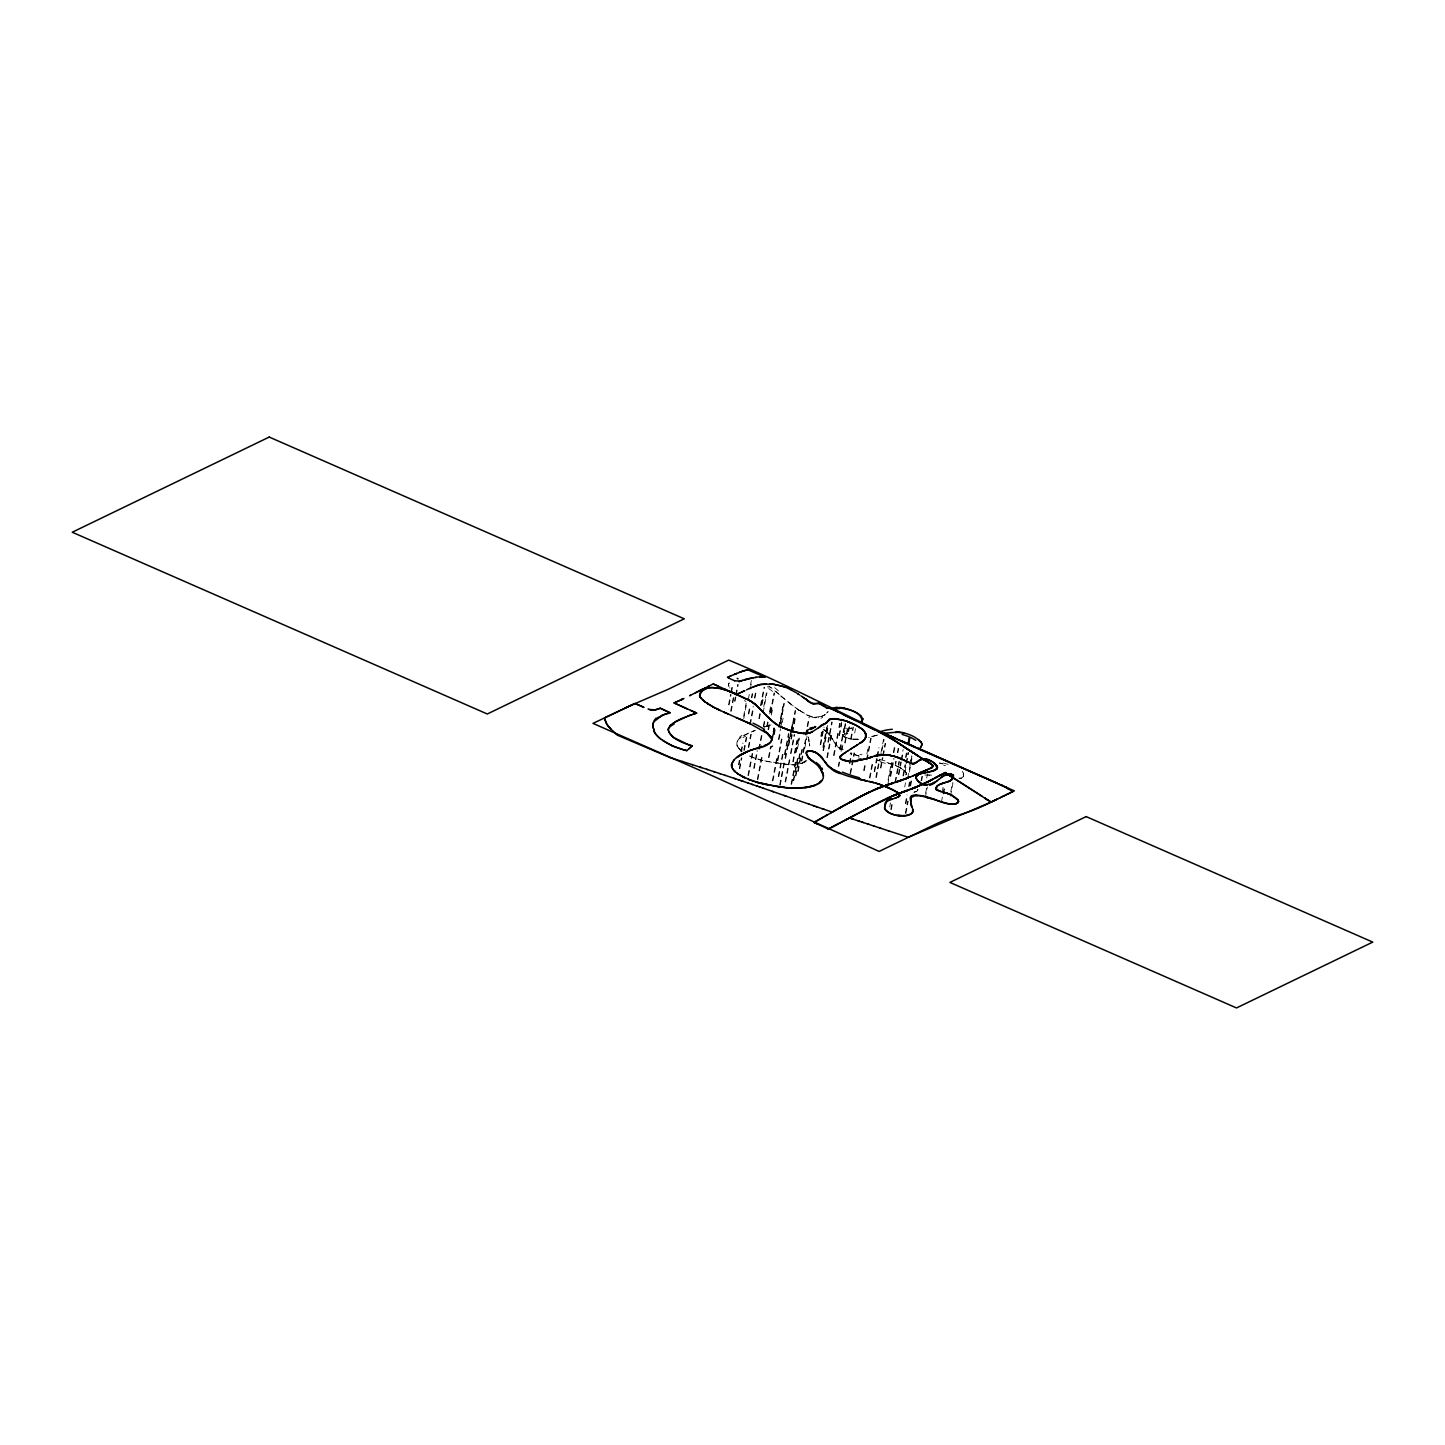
<?xml version="1.0" encoding="UTF-8"?>
<svg xmlns="http://www.w3.org/2000/svg" width="1445" height="1445" viewBox="0 0 1445 1445"><rect width="100%" height="100%" fill="white"/><g stroke="black" fill="none" stroke-linecap="round" stroke-linejoin="round"><path stroke-width="0.75" stroke-dasharray="5 3.75" d="M728.551 704.781L730.538 694.395M730.935 692.318L732.507 684.009M729.111 704.889L731.08 694.503M731.477 692.426L733.067 684.117M730.646 711.193L733.356 697.032M731.206 711.301L733.897 697.14M734.512 701.186L735.306 696.996M735.704 694.9L737.709 684.442M735.053 701.295L735.866 697.104M736.264 695.027L738.25 684.551M743.615 716.341L746.144 703.101M743.76 718.671L746.704 703.209M750.569 684.659L751.364 680.505M748.329 699.344L749.919 691.035M750.316 688.958L751.906 680.631M738.449 764.712L739.28 760.395M740.924 751.743L742.567 743.073M748.311 713.866L749.847 705.774M751.4 697.7L752.159 693.654M739.009 764.838L739.822 760.504M741.484 751.852L743.127 743.182M748.853 713.993L750.407 705.901M751.942 697.827L752.719 693.781M739.262 768.668L741.339 757.812M739.822 768.776L741.881 757.939M743.76 750.316L746.234 737.329M744.301 750.425L746.794 737.438M754.416 698.007L755.97 689.807M749.81 724.379L753.242 706.388M754.958 698.134L756.53 689.933M750.37 724.487L753.423 708.502M748.275 747.3L750.768 734.295M748.835 747.426L751.31 734.403M743.326 735.866L755.175 730.213M760.504 705.521L763.99 687.242M761.063 705.63L764.549 687.386M747.95 775.405L752.122 753.567M758.842 718.58L759.998 712.529M761.533 704.474L762.689 698.423M748.51 775.513L752.664 753.676M759.402 718.707L760.54 712.656M762.093 704.6L763.231 698.549M763.755 706.623L766.428 692.588M763.159 712.746L766.97 692.733M753.694 768.27L756.999 750.858M754.236 768.379L757.559 750.966M758.788 749.034L761.641 734.042M763.267 726.402L764.838 718.129M759.329 749.16L762.201 734.168M763.809 726.528L765.398 718.237M764.206 727.142L767.439 725.86M766.789 726.149L767.584 722.03M769.553 711.699L770.727 705.503M757.324 779.397L761.515 757.415M767.349 726.293L768.126 722.157M769.715 713.884L771.287 705.612M770.293 712.529L774.032 692.914M757.884 779.505L762.075 757.523M770.853 712.656L774.574 693.094M762.219 760.54L762.274 760.233A74.49 30.652 10.8 0 1 758.679 759.203L755.861 758.318A36.522 15.028 10.8 0 1 751.797 756.873L748.077 755.229L751.743 757.18A36.522 15.028 10.8 0 0 755.807 758.643L760.052 759.944A78.319 32.224 10.8 0 0 762.219 760.54A80.595 33.163 10.8 0 0 764.387 761.118L790.921 765.091A24.673 10.151 10.8 0 0 802.571 763.177M768.036 729.653L769.228 723.367M771.233 712.927L772.027 708.754M768.595 729.779L769.788 723.493M771.377 715.13L772.587 708.845M773.075 732.236L773.87 728.063M768.451 757.469L770.492 746.758M772.082 738.594L774.087 728.027M773.238 734.439L774.43 728.19M769.011 757.595L771.052 746.884M772.623 738.738L774.646 728.154M773.725 734.493L774.935 728.208M774.285 734.62L775.477 728.316M778.783 727.178L782.756 706.424M780.011 723.331L783.822 703.372M779.343 727.305L783.298 706.569M780.571 723.457L784.364 703.516M778.44 739.443L780.481 728.732M780.896 726.582L782.522 718.02M778.999 739.569L780.625 730.989M782.269 722.41L783.082 718.129M772.389 780.788L776.615 758.607M772.93 780.914L777.175 758.715M777.374 760.413L781.456 739.009M777.916 760.54L781.998 739.136M778.241 776.471L782.467 754.308M778.801 776.597L783.027 754.416M784.454 754.471L788.428 733.59M784.996 754.597L788.988 733.717M779.668 785.105L783.949 762.725M785.05 758.246L789.06 737.257M780.228 785.213L784.49 762.834M785.61 758.372L789.602 737.384M788.266 745.277L792.384 723.764M791.119 731.477L795.111 710.525M788.826 745.403L792.926 723.873M791.679 731.604L795.671 710.669M790.848 738.991L791.697 734.584M792.113 732.38L795.057 716.991M791.408 739.117L792.239 734.728M792.673 732.525L795.599 717.117M785.087 781.835L789.367 759.474M790.523 753.441L794.136 734.566M798.778 709.82L799.41 710.597L792.492 705.413M785.646 781.962L789.909 759.582M791.083 753.567L794.678 734.692M792.763 761.75L796.773 740.689M793.305 761.876L797.333 740.815M795.599 752.285L798.435 737.42M796.159 752.411L798.995 737.528M797.477 748.871L799.555 738.034M791.101 784.202L795.382 761.696M791.643 784.328L795.942 761.804M793.197 780.661L797.477 758.191M793.738 780.788L798.037 758.3M795.4 775.857L799.663 753.531M795.96 775.983L800.223 753.64M797.676 771.341L801.867 749.413M798.236 771.467L802.409 749.54M805.515 734.945L808.857 717.497M801.343 760.955L805.353 740.003M806.075 735.09L809.399 717.641M801.903 761.082L806.527 736.101M806.906 734.078L808.441 726.004M804.757 748.329L807.069 736.227M807.448 734.205L809.001 726.131M820.814 736.282L821.609 732.145M821.374 736.426L822.566 730.213M820.182 744.608L823.108 729.255M820.724 744.735L824.065 727.214M822.837 747.354L826.721 727.034M823.397 747.498L827.66 725.155M823 750.515L827.335 727.756M823.542 750.659L827.895 727.901M827.877 742.08L831.724 721.94M828.437 742.206L832.266 722.103M826.847 757.505L831.146 735.035M827.407 757.65L831.688 735.162M833.53 755.446L837.919 732.489M838.877 727.431L839.671 723.295M834.09 755.59L838.461 732.633M839.437 727.558L840.213 723.421M838.967 735.469L841.604 721.651M839.509 735.595L841.767 723.764M839.798 749.612L843.898 728.117M844.404 727.883L845.199 723.692M840.34 749.738L844.44 728.262M844.946 728.009L845.74 723.819M838.226 766.265L839.057 762.003M841.08 751.328L842.309 744.934M838.786 766.392L839.599 762.129M842.038 749.323L842.85 745.06M844.675 742.838L847.709 726.925M845.217 742.965L848.251 727.052M848.052 731.441L848.865 727.16M848.594 731.567L849.823 725.137M850.635 738.919L852.55 728.876M851.195 739.045L853.489 726.98M854.699 733.03L855.53 728.677M849.371 763.393L851.358 752.917M849.913 763.52L851.9 753.062M850.075 773.418L853.995 752.917M850.635 773.545L854.537 753.044M863.677 770.546L865.266 762.274M866.837 754.001L868.03 747.787M864.236 770.691L865.808 762.4M866.548 759.727L870.667 738.142M867.108 759.853L871.227 738.232M869.438 777.898L872.654 760.991M869.98 778.042L873.213 761.1M874.135 771.486L876.591 758.607M876.989 756.457L878.632 747.86M874.677 771.63L877.133 758.715M877.548 756.566L879.192 747.968M875.833 777.356L879.319 759.149M881.035 752.466L883.545 739.352M876.392 777.5L879.861 759.257M882.01 750.37L884.105 739.425M880.402 767.909L882.371 757.668M882.75 755.627L885.099 743.326M880.962 768.036L882.913 757.776M883.31 755.735L885.659 743.416M888.061 780.029L891.366 762.707M893.335 752.502L894.509 746.27M887.79 784.509L891.926 762.797M893.895 752.592L895.069 746.361M890.156 776.254L893.516 758.697M890.716 776.38L894.058 758.806M901.048 768.288A29.731 11.939 10 0 0 896.424 765.976L895.015 765.525L895.701 761.28M897.345 752.719L898.158 748.438M895.448 765.669L896.261 761.389M897.887 752.827L898.718 748.546M889.741 806.906L890.517 802.878M894.961 782.178L898.916 761.497M895.521 782.305L899.458 761.587M890.752 809.507L891.998 802.95M891.294 809.615L892.558 803.059M898.375 774.484L900.759 761.967M901.156 759.889L903.143 749.467M898.934 774.61L901.319 762.093M901.716 759.998L903.306 751.653M905.509 757.361L906.34 753.044M906.069 757.469L906.882 753.152M902.908 775.839L905.022 764.748M903.468 775.947L905.582 764.875M906.015 763.231L908.056 752.502M904.931 771.919L906.159 765.471M906.575 763.339L908.616 752.61M904.696 786.929L905.509 782.72M909.7 764.676L911.361 755.988M907.641 778.187L911.921 756.096M909.393 772.027L910.603 765.76M911 763.664L912.192 757.397M905.329 803.546L906.972 794.949M908.616 786.369L909.429 782.07M905.889 803.655L907.532 795.075M909.158 786.495L909.971 782.215M910.079 785.845L911.325 779.288M905.347 813.3L907.659 801.144M910.621 785.954L911.885 779.397M905.889 813.409L908.219 801.253M917.665 790.108A25.342 9.049 9.1 0 0 917.701 789.909L917.81 789.404A34.21 12.21 8.2 0 1 917.738 789.783L917.557 790.379M921.079 780.661L921.91 776.326M921.639 780.788L922.47 776.435M926.678 778.06L927.455 773.906M925.595 793.305L926.823 786.911M925.342 797.694L927.365 787.037M942.122 792.348L943.35 785.972M941.418 802.138L944.56 785.646M943.549 794.009L945.12 785.755M950.774 791.571L952.436 782.847M950.503 796.069L952.996 782.955M917.792 789.458L917.719 789.855A25.342 9.049 8.8 0 0 917.756 789.602L917.701 789.909M958.884 778.151A18.008 6.575 8 0 0 961.467 777.898L962.334 777.518A8.002 3.233 9.4 0 0 963.038 776.886L963.291 776.471A8.002 3.233 9.4 0 1 962.406 777.211L961.015 777.753M963.129 776.76L963.219 776.615A21.151 8.562 9.5 0 0 963.544 774.52L963.544 774.845M905.798 774.99L905.961 774.737A16.238 6.141 16.7 0 0 906.105 773.021M809.2 729.291L808.857 729.743A27.961 11.307 13.4 0 1 810.374 727.268M826.775 713.071L827.84 711.735M826.955 712.873L828.256 711.626M738.973 738.828L741.285 736.878M825.33 714.498L823.668 715.69M740.581 737.654L738.919 739.136A33.181 13.655 10.8 0 0 737.6 747.011M824.969 714.534L821.609 716.648M804.142 762.003L801.668 763.177A24.818 10.151 10.6 0 1 789.512 764.676L764.441 760.811A80.595 33.163 10.8 0 1 762.274 760.233M804.088 762.328L802.499 763.141M744.157 735.126L753.17 731.044M823.542 715.492L820.796 716.612M810.808 727.937L812.993 726.943M916.582 791.21L913.962 792.041M771.016 724.938L767.602 726.112L771.088 724.613A17.972 6.791 13.5 0 1 770.745 724.794M811.205 727.738L812.939 727.268M753.116 731.351L755.121 730.538M821.609 716.341L820.742 716.919M763.863 726.961L766.41 726.167M847.456 728.894L852.767 727.666M847.402 729.219L852.694 727.991M876.302 735.18L868.734 737.329M877.693 735.071L868.662 737.654M737.365 678.68L738.467 678.428M914.035 792.33L916.509 791.535A10.368 3.739 11.7 0 0 917.069 791.119M816.804 717.388L815.847 717.442M816.515 717.731L815.522 717.768A4.985 1.192 15 0 1 810.826 716.576M924.836 774.99L927.816 775.134A30.742 12.084 7.8 0 1 931.573 775.604L932.332 775.64M853.453 739.28L852.749 739.226A9.122 3.558 12.5 0 1 846.138 737.871L844.982 737.239M876.7 759.98L879.644 760.63M876.645 760.305L881.053 761.28M939.485 762.906L942.7 763.646M939.413 763.213L942.628 763.971M886.905 762.454L896.333 765.742M859.089 755.916L850.617 753.152M859.016 756.223L850.563 753.459M888.26 763.177L895.015 765.525M810.663 716.63L810.32 716.503A14.432 3.92 15.6 0 1 808.08 715.564A18.731 5.148 15.5 0 1 805.19 714.173L799.573 710.362M845.632 737.221L846.264 737.492A6.972 2.673 12.7 0 0 849.118 738.341A11.686 4.588 12.6 0 0 853.507 738.937M745.909 701.493L744.374 700.59M900.867 768.325L903.703 770.185M800.115 710.723L805.804 714.137A17.755 4.859 15.6 0 0 808.748 715.528A13.583 3.721 15.6 0 0 811.042 716.449A4.841 1.3 15.7 0 0 816.1 717.605M768.885 686.465L770.998 687.91M798.724 710.145L783.515 698.134M770.022 686.863L772.063 688.326M824.878 730.267L827.046 732.362M791.607 705.106L777.627 692.896M774.881 690.909L776.688 692.444M826.666 732.037L824.824 730.592A11.054 4.136 12.5 0 0 823.343 729.761M775.857 691.36L779.288 694.738M904.155 770.203L905.184 771.16M826.901 731.892L828.978 734.186M782.63 697.718L780.553 695.876M837.522 746.361L834.813 742.874M739.334 748.745L739.948 749.431A35.583 14.649 10.8 0 0 742.134 751.436M836.456 745.313L834.343 742.17M738.774 748.058L739.894 749.738A35.583 14.649 10.8 0 0 741.664 751.418M962.262 771.359L962.533 771.702A25.631 10.386 9.4 0 1 963.454 774.448L963.526 774.538M830.207 735.234L833.855 741.791M830.153 735.541L831.941 738.287M738.72 748.384L737.528 746.035M834.289 742.495L832.392 738.666M842.309 734.403L842.399 735.017A8.255 3.053 13.3 0 0 844.693 737.293M809.507 744.012L809.76 745.999M809.652 745.439L809.417 743.452M809.074 742.044L808.893 739.985M808.983 741.466L808.821 739.388M808.568 737.907L808.55 736.986L808.766 739.695M963.58 774.141L963.58 774.213A26.389 10.711 9.1 0 0 963.4 773.021M806.798 760.504A35.8 14.215 9.2 0 1 804.432 762.436M827.407 732.29A66.849 30.489 5 0 1 828.31 733.139M828.816 734.205A36.414 15.732 7.9 0 1 830.008 735.559M842.001 749.81A24.529 10.259 12.5 0 1 837.125 746.397M850.78 753.279A35.529 14.342 13.5 0 1 850.112 753.026M862.033 754.814A76.314 39.683 11.6 0 1 859.956 754.272M880.601 762.111A52.435 19.309 10.3 0 1 887.501 763.899M905.943 774.755A16.834 6.358 13.9 0 0 906.358 773.707L906.214 773.382A13.276 5.13 11.3 0 0 905.491 771.811L900.921 768.017A29.731 11.759 10.3 0 0 896.225 765.796M963.526 774.845A23.824 9.645 9.5 0 1 963.327 776.471M943.314 763.086A61.358 26.57 7.7 0 1 950.846 765.182M857.806 739.009A26.154 9.338 11.2 0 1 853.218 738.991M843.103 734.62A37.769 12.553 19.2 0 1 850.708 733.067M847.131 730.736A101.222 37.949 43.3 0 1 848.468 730.484M822.638 717.208A43.422 6.466 7.4 0 1 821.013 718.201M815.612 717.154A20.302 3.36 8.3 0 1 814.727 717.19M768.704 688.561A62.695 28.412 16.7 0 1 772.551 691.378M768.83 685.941A30.399 15.895 12.3 0 1 769.336 686.321M737.636 679.349A32.783 14.107 12.8 0 1 738.16 679.222M728.912 686.375A16.654 7.406 13.8 0 1 729.075 683.124M739.461 737.221A68.005 29.641 15 0 1 741.989 735.252M737.365 746.017A33.307 13.709 10.8 0 1 739.099 738.865M742.947 737.6A73.063 30.652 12.3 0 1 746.053 736.047M729.888 688.109A31.916 14.342 12.4 0 1 729.635 687.73M728.948 686.231A16.78 7.46 13.2 0 1 729.183 682.817M736.589 678.301A32.729 14.667 14.7 0 1 737.672 678.012M767.313 686.682A30.959 14.089 13.3 0 1 768.343 687.35M774.737 687.694A66.181 32.531 14.2 0 1 778.476 690.945M818.701 717.677A21.801 4.227 11.3 0 1 818.195 717.804M819.821 716.467A43.422 5.816 5.1 0 1 816.317 717.063M845.65 728.641A101.222 38.925 46.8 0 1 846.752 728.081M845.415 735.595A37.136 13.204 36.8 0 1 844.675 728.551M845.813 737.167A8.236 2.836 15.7 0 1 842.634 734.728M858.836 739.479A26.154 10.061 12.4 0 1 853.977 739.551M943.567 765.146A61.358 24.42 8.5 0 1 945.572 765.651M961.702 778.241A18.406 7.369 9 0 1 959.661 778.476M928.611 774.809A30.742 12.21 7.8 0 1 931.646 775.152M905.022 771.16A13.493 5.148 12.3 0 1 906.232 773.057M880.113 759.673A55.271 21.928 10 0 1 887.7 761.605M861.961 758.914A76.314 43.964 11.1 0 1 858.149 757.884M843.248 749.612A24.24 9.808 13.4 0 1 837.793 746.035M829.231 733.861A36.414 15.877 7.3 0 1 830.369 735.216M823.794 729.454A11.054 4.281 11.7 0 1 825.023 730.249M805.822 760.54A35.33 13.782 8 0 1 803.799 761.876"/><path stroke-width="1.5" d="M736.914 757.613L737.907 756.801A119.14 50.033 12.8 0 1 743.091 753.838C751.219 747.101 767.747 750.099 772.063 739.244A20.356 7.08 15.2 0 0 771.395 737.167M957.222 803.257L958.505 801.505L957.909 799.591M912.499 812.361L912.77 809.218M805.136 787.922L814.203 785.881L819.568 783.118A44 17.448 10.2 0 0 822.946 778.783A43.187 17.123 10 0 0 823.361 776.073L823.542 775.495M899.278 796.213L898.429 796.936A21.928 7.46 9.9 0 1 897.471 797.351A21.928 7.46 9.9 0 0 898.338 797.08L899.639 795.021M699.777 693.853L699.777 696.508M911.091 813.716L908.056 815.197A14.992 6.177 10.9 0 1 900.253 815.739L896.966 815.323A13.113 5.419 10.9 0 1 893.985 814.637L893.209 814.402A14.45 5.979 10.9 0 1 888.91 812.668L884.954 809.218L884.9 804.468A27.654 11.47 14.8 0 1 887.736 800.096M916.148 776.976L916.293 776.471M731.622 766.41L731.658 763.863M958.161 799.988L958.396 801.903A14.016 5.202 14.2 0 1 957.385 803.149L954.766 804.07A7.749 2.818 13.6 0 1 952.923 804.161C939.557 805.064 921.133 789.169 910.35 798.272M899.187 794.154L899.657 795.545A8.562 2.998 12 0 1 899.494 796.069M912.951 810.663L912.933 811.097A19.056 7.496 9.2 0 1 909.826 814.673M652.707 725.751L654.73 732.651M745.042 752.755C737.456 755.067 725.589 764.568 735.469 772.009M910.386 797.929L910.458 799.573M772.063 739.551L770.51 742.495M731.549 764.405L731.513 765.326M884.629 806.256L887.031 801.216L898.447 796.809M928.972 762.545L930.706 763.827A16.672 6.864 10.8 0 1 932.314 765.001L932.711 765.416A5.166 2.131 10.8 0 1 932.964 765.832L931.899 767.674L925.468 770.528M736.589 717.75L724.704 712.439M744.067 721.055L739.605 718.942M764.73 713.758L763.05 712.096M772.678 721.416L767.566 716.666M807.105 755.012L806.798 754.362M811.566 732.236L825.023 723.638M824.752 723.873L828.003 720.965M817.581 824.174L814.041 822.386L827.19 814.854M860.805 759.907L852.351 761.19A22.325 8.309 14.8 0 1 848.648 761.009L842.959 760.052L840.249 758.029A10.585 3.703 12.9 0 1 839.997 757.18L842.218 754.597M814.041 822.386L828.328 829.033L869.872 807.105M857.156 760.738L860.208 760.034M888.404 735.035L883.852 733.012L889.181 736.896M878.415 802.679L880.204 801.758M907.984 744.41L909.212 737.943M908.544 744.518L909.772 738.034M910.531 799.753L910.946 802.246L910.711 800.584M929.55 763.105L927.907 761.912M928.828 769.137L932.44 767.096A7.857 3.251 10.7 0 0 933.091 766.356M936.432 781.33L938.636 779.487M939.774 775.387L935.132 778.006M938.582 776.182L945.193 772.533L953.736 778.042M1009.188 789.133L1000.012 784.581M1012.819 791.445L1008.339 793.793M936.613 786.73L936.414 789.53M936.36 787.128L936.161 789.078L936.179 787.543M731.82 692.39C722.229 688.669 703.715 682.401 699.579 695.912M958.432 801.867L958.523 801.415A12.138 4.516 13.3 0 0 958.36 800.566M731.64 763.99L734.132 759.853M936.125 787.796L937.046 786.188M916.274 776.597L917.629 774.935M912.698 811.891L912.048 812.975M831.399 718.689L827.804 721.434M811.909 751.292A6.755 2.366 14.3 0 0 809.507 751.039A5.834 1.951 13.9 0 0 806.924 751.382L806.328 753.405L808.333 757.903A17.466 6.159 13.6 0 0 809.2 758.878L815.955 764.026A31.826 11.704 12.5 0 1 817.78 765.651L821.537 770.582L823.343 776.073M699.832 693.799L700.229 693.004A40.424 16.617 10.6 0 1 703.643 689.662M827.696 721.669L827.136 722.464A12.084 5.22 13.3 0 1 826.197 723.168M916.347 776.417L916.943 775.513M921.242 746.234L920.628 747.426M861.798 723.313C864.182 711.988 846.625 708.538 837.974 707.869M859.829 743.254C867.885 740.328 867.343 730.718 859.649 727.648A33.47 13.89 13.8 0 0 855.747 725.245L845.614 720.892L834.867 718.797L838.552 719.104M864.959 738.919L865.212 738.467A26.642 11.307 12.5 0 0 866.205 735.342A20.194 8.562 12.7 0 0 865.212 732.85L864.887 732.434M846.066 760.648L845.614 760.702A6.846 2.366 14.1 0 1 843.862 760.341L843.013 760.052A4.371 1.499 14.1 0 1 841.135 759.004L840.918 758.697A10.314 3.594 13.6 0 1 840.195 756.476L840.647 755.807M936.649 786.784L936.721 786.568A24.24 9.284 8.1 0 1 937.408 785.954L938.401 785.068M919.995 748.293L921.603 745.656A17.069 7.044 9.5 0 0 920.844 742.098L918.316 739.768M952.472 778.674L951.93 779.433A22.686 9.356 10.8 0 1 949.148 781.293L949.148 781.167A22.686 9.356 10.8 0 0 951.966 779.307M899.26 796.339L899.512 795.942A8.562 2.998 12 0 0 899.675 795.509M821.735 780.354L820.886 781.438M958.017 802.499L955.56 803.908M821.193 780.986L819.333 782.756M670.281 725.516L668.71 727.828A27.13 10.982 12.5 0 0 668.421 729.707M806.545 751.906L809.489 751.021A5.834 1.951 13.9 0 0 806.888 751.508M828.274 720.549A15.985 6.9 13.7 0 1 828.744 719.881L828.924 719.592M937.173 786.17L937.48 785.881A23.246 8.887 8 0 1 939.846 784.436L943.964 782.865M671.799 745.602L683.63 749.81A52.508 21.314 10.8 0 0 686.881 750.623L692.119 745.837L688.832 748.871M820.597 781.601L819.55 782.486M930.706 768.144L930.779 768.108A17.665 7.08 9.7 0 0 932.386 767.205L931.7 767.783M938.6 779.614L943.838 775.784L949.491 774.267M828.888 719.718L829.105 719.447A6.195 2.673 13.5 0 1 830.369 718.869M662.063 715.311L654.152 721.543A54.784 22.181 12.8 0 0 652.743 725.408M819.857 726.636L818.358 727.883M671.275 724.613L675.953 721.47M840.9 755.681L843.483 753.82M657.204 718.219L658.486 717.244M918.027 761.208L918.496 760.955A52.201 21.494 10.8 0 1 919.201 760.449L924.8 758.86L932.007 761.569A22.271 9.158 10.8 0 1 934.59 763.43L937.173 768.144L934.211 770.438L928.16 772.1M917.485 761.641L918.388 760.937A37.841 15.66 11.1 0 1 920.194 759.853L920.483 759.564A16.563 6.846 11 0 1 921.188 759.239L921.476 759.131A5.509 2.258 10.9 0 1 927.943 759.474M917.34 761.858L912.987 763.719L907.171 761.75M941.147 777.41L941.544 776.995A23.716 9.898 11.3 0 1 947.992 774.321M937.028 780.788L934.716 782.504M769.95 742.838L768.523 743.85M672.702 723.53L674.02 722.644M843.212 754.001L844.53 753.098M860.227 742.983L860.642 742.586A80.089 34.03 12.6 0 0 864.255 739.768M843.898 753.531L845.614 752.375M917.593 775.062L918.713 774.303M857.535 744.735L860.317 742.911M936.107 769.318L935.24 769.968A23.355 9.573 10.5 0 1 933.145 770.835L932.567 771.016M844.982 752.809L847.998 750.714M847.854 750.912L856.144 745.638M856.56 745.385L857.589 744.717L855.44 746.09M852.008 748.149L850.346 749.305M853.236 747.354L854.483 746.577M769.282 743.29L767.295 744.446M818.358 783.316L816.515 784.436M675.032 722.012L689.5 715.474M814.005 822.566L816.28 821.266M814.619 822.205L823.903 816.895M676.152 721.362L677.29 720.73M825.402 816.046L833.115 811.656M830.731 812.849L835.21 810.32M834.325 810.97L837.468 809.037M839.13 808.116L841.55 806.762M840.538 807.484L832.284 812.126L830.929 811.675M838.497 808.64L842.11 806.599M839.563 808.044L843.374 805.75M843.97 805.407L847.294 803.781M841.676 806.87L845.144 804.937M918.605 760.811A37.841 15.66 11.1 0 1 920.212 759.727L920.357 759.618M844.006 805.587L846.373 804.269M845.74 804.594L849.823 802.39M848.522 802.914L850.039 802.083M846.86 803.98L857.084 798.435M848.919 802.86L850.96 801.578M850.924 801.776L853.182 800.548M848.45 803.113L850.31 802.101M850.021 802.246L855.512 799.284M851.827 801.271L854.483 799.844M822.711 724.631L823.722 724.18M851.611 801.397L853.706 800.096M850.509 802.011L852.098 801.144M853.67 800.277L856.433 798.796M854.916 799.446L857.373 798.128M854.808 799.681L859.612 797.116M939.015 784.816L939.991 784.22M856.108 798.977L858.655 797.604M677.633 720.549L679.746 719.465A192.691 87.748 24.7 0 1 686.538 716.648M858.601 797.477L861.057 796.177M858.474 797.73L860.082 796.881M935.168 777.825L941.544 774.628M865.248 794.19L859.721 797.044L861.69 796.051M832.609 826.793L854.447 815.341M941.761 774.52L939.918 775.495M934.211 778.494L936.161 777.464M825.998 723.168L824.246 723.963M861.22 796.285L870.576 791.643M828.328 829.033L838.118 823.903M845.451 820.056L867.957 808.279M942.826 773.96L945.536 773.003M930.526 780.408L928.105 781.637L945.138 772.75L991.035 802.156L993.112 800.982M860.768 796.502L864.453 794.425L862.755 795.31M871.75 806.129L875.092 804.395M863.08 810.826L874.008 805.136M933.326 778.783L930.472 780.426M882.443 800.62L875.544 804.341L878.145 802.986M850.744 818.358L849.967 817.689M873.141 805.569L877.26 803.438M931.284 780.011L926.986 782.197M932.061 779.614L930.562 780.228M876.537 803.637L879.084 802.336M932.368 779.451L928.214 781.582M863.369 794.985L864.345 794.497M879.301 802.21L890.969 796.701L885.532 799.248L887.429 798.399M864.309 794.678L863.406 795.129M812.379 731.838L810.826 732.561M865.067 794.118L866.296 793.504M865.031 794.316L868.553 792.601M880.619 801.722L882.028 801.018M930.074 780.643L927.744 781.817M695.406 692.841L700.59 690.222M702.306 689.355L690.114 695.479M743.579 753.586L745.548 752.52M812.054 731.892L809.742 732.94M881.829 801.108L883.78 799.952M928.846 781.257C924.908 783.28 917.503 786.73 921.567 784.743M699.416 690.8L703.661 688.687M865.826 793.919L869.673 791.842M882.967 800.512L884.683 799.5M689.59 695.749L690.529 695.28M702.18 689.428L704.907 688.073M866.874 793.377L870.287 791.535M927.798 781.619L924.529 783.371M704.582 688.235L708.05 686.519M884.593 799.699L882.769 800.656M707.598 686.718L709.441 685.833M924.8 783.082L926.173 782.413M708.899 686.086L713.27 683.955L725.245 689.319M866.548 793.576L868.969 792.402M883.527 800.277L886.688 798.76M885.568 799.067L887.356 798.2M1003.408 796.177L1008.375 793.612M999.759 797.947L1003.444 795.996M867.47 793.106L872.527 790.776M925.721 782.63L923.229 784.039M996.454 799.555L997.772 798.904L993.745 800.855M995.135 800.006L991.722 801.812M683.991 698.477L681.047 699.868M887.808 797.983L891.457 796.303M610.097 728.244L606.828 724.379A44.307 18.117 11.4 0 1 606.286 723.493L604.57 717.804L635.023 703.48L644.055 707.4M681.588 699.615L682.654 699.109M729.328 691.162L736.625 694.449L740.057 692.841M924.565 783.19L920.212 785.339M921.495 784.599L920.501 785.303L924.385 783.443M738.016 693.799L742.441 691.721M743.055 691.433L744.067 690.963M741.682 692.083L743.669 691.162M918.568 774.502L919.201 774.213A18.604 7.388 9.8 0 1 919.742 773.996L921.549 773.346M924.114 783.407L923.192 783.822M625.342 707.797L667.464 689.626L728.75 660.094C796.954 688.326 861.364 724.704 929.261 753.622L1014.354 790.885L987.098 804.052A427.774 189.024 -66.4 0 1 960.365 814.565A427.774 189.024 -66.4 0 0 933.614 825.095L879.12 851.43L713.884 776.471L592.992 723.385L635.005 703.516L639.232 705.323M682.329 699.272L674.092 702.974L687.513 709.007M743.525 691.216L744.879 690.584M745.512 752.646L748.058 751.382M888.693 797.748L889.596 797.315M682.022 699.398L674.111 702.902L687.152 708.845M734.493 680.703C743.814 682.365 754.344 675.285 764.857 677.127L747.95 669.866M822.946 724.523L823.975 724.071M869.691 792.059L874.966 789.602M871.498 791.156L873.376 790.108M746.541 689.825L749.413 688.524M872.202 790.903L881.378 787.218M911.976 795.78L912.427 795.491A6.828 2.258 14.3 0 1 914.829 795.147L915.263 795.202M932.621 783.623L925.107 784.924A3.956 1.499 12 0 1 923.825 784.653L918.334 781.438A22.036 8.634 10.7 0 1 916.834 779.704L916.112 777.518M888.711 797.821L890.21 797.134M922.127 784.472L923.825 784.509A4.714 1.879 12.5 0 0 927.6 784.888M749.341 688.542L751.292 687.676M746.523 752.195L747.535 751.743M890.246 797.044L897.959 793.937L893.173 795.852L893.949 795.238M918.677 785.827L919.472 785.773M921.151 784.924L919.11 785.935M727.521 677.326L728.966 678.211M662.171 715.275L670.173 712.746L660.329 708.194L655.037 709.802M727.594 677.29L729.833 676.314M874.604 789.566L887.645 784.689M891.655 796.394L892.595 795.816M739.027 681.841L741.122 680.956M751.003 687.802L760.395 684.515L770.998 684.045A12.409 5.274 11.7 0 1 773.852 684.316L782.793 686.375A28.539 12.463 11.8 0 1 784.743 687.007L786.315 687.513M918.171 786.333L919.544 785.628M920.013 785.249L918.352 786.152M729.707 676.386L730.755 675.935M918.027 773.671L910.82 776.742M892.811 795.707L893.57 795.563M893.118 795.761L891.908 796.412M919.797 785.339L915.408 787.507L917.25 786.73M730.628 675.989L734.927 674.183M875.381 789.422L878.289 788.031M921.44 772.226L916.311 774.43L917.196 774.032M662.478 715.13L665.386 714.029M766.88 744.518L765.958 745.024M922.632 771.72L913.836 775.477M988.452 800.277L991.035 802.138L908.327 837.305L888.115 830.694M917.467 773.924L918.894 773.147M921.693 771.955L923.825 771.215M917.539 773.888L922.867 771.63M915.787 787.344L918.894 785.719M875.796 789.223L877.837 788.211M920.862 772.461L928.972 769.083L927.907 769.354M923.229 771.486L924.276 771.052M815.54 784.761L813.318 785.719M921.657 772.118L925.721 770.275M893.805 795.472L902.619 792.077M916.329 787.128L917.322 786.387M912.68 775.965L913.366 775.622M734.15 674.49L736.173 673.659M753.188 686.881L754.687 686.267M926.498 769.932L927.202 769.643M923.716 771.251L926.823 769.986M894.148 795.328L895.069 794.768M735.071 674.111L736.805 673.406M910.458 776.832L909.375 777.32M736.336 673.605L741.845 671.455A46.168 19.056 10.9 0 1 747.101 670.01L747.806 669.884M766.428 744.699L765.489 745.205M919.291 774.05L928.882 771.955A49.311 20.356 10.7 0 0 932.675 771.088M911.632 789.006L916.654 786.658M910.458 789.458L914.811 787.742M749.07 751.075L751.201 750.099M895.033 794.967L895.972 794.407M916.202 786.839L914.017 788.067M877.567 788.5L880.149 787.308M908.67 777.609L907.767 777.88M895.485 794.768L896.875 794.046M914.757 787.633L915.986 786.929M895.774 782.395L908.381 777.717M902.041 780.047L910.151 776.778M915.534 787.11L913.71 788.013M914.36 787.796L915.498 787.308M940.478 784.129L942.772 783.226M739.081 672.485L740.996 671.762M896.388 794.425L906.051 791.047M908.092 777.753L909.14 777.175M878.723 788.031L884.394 786.134M907.641 777.934L908.815 777.302M896.839 794.244L898.447 793.449L899.621 795.147M906.268 778.548L908.471 777.428M913.746 787.814L911.036 789.223M905.852 778.711L907.478 777.825M897.291 794.064L900.668 792.619M913.294 787.995L905.329 791.083M751.183 750.226L753.351 749.287M905.004 779.036L905.907 778.602L904.859 779.09M741.791 680.703L742.802 680.324M765.507 745.078L764.008 745.746M940.749 784.021L949.871 780.914L952.833 778.187L953.14 775.206L948.173 774.574M904.299 779.307L905.491 778.566M894.961 790.921L898.88 793.287M687.332 716.25L696.671 713.144A26.967 10.278 12 0 0 695.135 712.385L691.414 710.741M906.774 815.468L909.248 814.673M907.225 790.614L910.802 789.151M810.591 732.543L806.834 733.464M902.475 779.975L899.928 780.806M903.197 779.415L899.494 780.95L900.289 780.463M901.517 792.474L903.974 791.427M755.97 685.779L756.891 685.454A42.393 17.683 11.5 0 1 758.047 685.093L758.517 684.948M753.315 749.413L755.518 748.492M881.667 786.929L882.642 786.387M900.777 780.499L902.186 779.957L899.079 781.095M903.053 791.932L907.063 790.307M908.309 790.234L907.406 790.559M881.974 786.803L883.888 785.954M901.228 792.745L902.33 792.348M706.713 688.29L706.135 688.615A25.613 10.567 10.8 0 0 703.697 689.807M874.189 756.223L863.369 759.456M902.962 791.896L907.297 790.614M905.365 791.282L902.691 792.221M873.99 756.421L883.69 754.85A21.296 8.778 11.2 0 1 889.903 755.392L891.005 755.609A18.207 7.46 11.1 0 1 895.376 756.62L904.498 760.395M883.238 786.369L885.604 785.719M884.792 785.99L883.527 786.387M956.391 803.546L955.271 803.98M689.861 715.329L691.74 714.697M874.171 756.349L874.64 756.187M899.639 780.679L898.013 781.564M756.024 748.438L757.108 747.95M899.007 780.896L885.099 785.719L893.1 783.208L886.363 785.285M884.485 785.935L886.128 785.538M898.356 781.131L896.767 781.673M885.514 785.52L887.465 785.087M813.914 785.394L812.74 785.899M895.954 782.269L896.984 781.817M896.099 782.215L894.509 782.612M895.214 798.11L896.839 797.477M757.595 747.896L760.214 746.902M872.256 756.891L870.829 757.487M761.967 746.342L760.323 746.993L761.425 746.505M886.995 785.087L888.585 784.382M758.137 747.715L760.196 747.029M887.916 784.761L890.138 783.858M890.445 783.768L892.342 783.136M889.163 784.364L890.102 784.057M890.409 783.949L892.649 783.045M665.549 713.974L667.337 713.451M692.697 714.372L695.659 713.451M932.603 770.889L933.181 770.709A23.355 9.573 10.5 0 0 935.276 769.842M744.464 679.764L745.439 679.457M871.407 757.18L869.673 757.83M656.969 709.314L660.311 708.267L669.884 712.8M891.312 799.266L892.45 798.796M706.695 688.416L707.942 687.946M870.269 757.541L868.517 758.173M943.043 783.262L944.885 782.612M945.5 782.431L944.253 782.901M812.162 785.954L810.898 786.405M866.151 758.806L867.361 758.372M809.471 732.904L808.532 733.247M668.204 713.198L669.649 712.873M864.995 758.968L864.363 759.239M810.916 786.279L809.272 786.784M864.399 759.113L863.171 759.51M654.693 709.892L648.769 709.332M863.207 759.384L861.22 759.944M810.284 786.441L808.947 786.839M861.383 759.907L862.611 759.528M830.351 718.996L834.632 718.671M928.846 771.829L927.166 772.298M747.101 670.01L746.704 670.101A35.872 14.811 11 0 0 745.746 670.317L742.315 671.293A68.71 28.358 10.9 0 0 741.303 671.654M883.617 733.337L897.417 732.127M926.155 772.497L924.818 772.75M953.935 804.142L955.289 803.854M906.972 815.323L905.708 815.63M807.954 786.911L804.757 787.507A50.069 20.23 11.5 0 1 789.277 787.886M857.806 760.504L856.524 760.829M948.191 774.448L949.112 774.321M808.062 733.211L806.852 733.337M806.906 787.091L803.275 787.669M753.242 677.723L752.556 677.831A52.887 21.964 11.2 0 0 745.403 679.439M831.019 718.869L834.415 718.653M755.302 677.47L756.241 677.38M802.932 787.579L799.464 787.958M949.853 774.357L950.069 774.213A3.54 1.445 11 0 1 951.785 774.231L951.984 774.43M904.967 815.594L898.14 815.504M904.588 815.63L903.378 815.684M800.277 787.778L798.688 787.977M760.052 677.145L761.154 677.109M795.075 788.049L798.706 787.85M805.335 733.536L806.111 733.392A16.021 6.448 14.3 0 1 800.06 733.067L800.837 733.121M797.911 787.886L796.321 787.922M838.732 707.508L840.177 707.526A7.966 3.396 10.9 0 1 842.056 707.707A10.512 4.389 10.8 0 1 844.332 708.14M895.087 732.416L896.604 732.434M882.263 754.85L885.225 754.796M805.353 733.41L803.745 733.518M795.111 787.922L791.354 787.977M793.883 787.922L790.523 787.94M804.576 733.41L803.348 733.5M884.34 754.868L885.659 754.814M787.11 787.742L789.692 787.778M834.614 718.797L835.914 718.761M803.366 733.374L801.253 733.301M951.063 804.016L952.381 803.998M789.53 788.32L764.224 784.274A71.166 28.846 12 0 1 757.144 782.413M900.831 815.648L898.158 815.377M915.245 795.328L915.66 795.22A11.65 3.829 14 0 1 917.34 795.436M787.128 787.615L783.642 787.435M848.179 761.027L847.872 760.991A14.071 5.039 14.4 0 1 846.066 760.811M886.489 755.012L887.826 755.012M784.545 787.38L781.908 787.236M836.33 718.942L838.1 719.158M782.793 787.2L773.96 786.098M887.808 755.139L889.578 755.247M888.241 755.193L890.03 755.32M716.016 687.784L715.094 687.802A11.741 4.895 11 0 0 709.278 687.639M777.518 786.532L779.288 786.784M917.756 795.617L917.322 795.563A11.65 3.829 14 0 0 915.642 795.346M715.997 687.91L716.919 687.928M838.534 719.231L842.941 720.134M799.988 732.994L792.637 731.242A38.69 15.01 14.3 0 1 780.553 726.799L779.162 725.968A21.874 8.814 13.8 0 1 776.11 724.035L775.441 723.656M889.994 755.446L890.915 755.464M775.766 786.261L758.679 782.576M800.078 733.157L792.293 731.278A45.698 17.683 14.3 0 1 788.031 729.869L778.566 725.769L772.443 721.218M890.445 755.518L892.197 755.843M799.555 732.922L797.803 732.597M902.691 732.705L903.414 732.832A29.532 13.836 3.5 0 1 918.027 739.533M811.909 751.292L812.632 751.436A4.805 1.644 14.3 0 1 814.257 751.924L816.479 752.953M770.456 785.321L759.546 782.811M892.233 755.717L896.893 757.108M892.667 755.807L901.156 758.769M841.207 719.592L843.808 720.369M859.865 779.18L866.819 780.95M864.2 780.336L865.952 780.752M869.836 781.691L859.161 779.27A48.118 16.672 13.1 0 1 852.405 777.374L847.402 775.929A53.212 19.218 13 0 1 841.514 773.779C828.96 771.901 825.185 759.329 816.226 752.827A6.087 2.059 14.3 0 0 809.29 750.966A6.087 2.059 14.3 0 1 816.299 752.628M861.581 779.74L858.998 778.963M869.457 781.438L878.506 783.931M870.323 781.655L873.791 782.666M870.305 781.781L872.924 782.431M942.411 791.896L944.958 792.691A18.099 6.9 11.9 0 1 951.641 795.256L958.324 800.476M943.061 792.203L944.091 792.474A18.568 7.117 11.9 0 1 952.363 795.545A18.568 7.117 11.9 0 0 944.127 792.33M926.371 797.405L928.087 797.857M941.544 791.679L941.128 791.571A6.828 2.655 11.9 0 1 935.926 789.458M941.165 791.715L936.216 789.042M795.183 732.091L793.468 731.622M759.095 782.829L757.83 782.341M758.228 782.594L755.699 781.727M930.67 798.435L931.519 798.67M931.068 798.67L930.634 798.561A59.787 18.966 13.9 0 0 928.954 798.055L926.389 797.279A30.363 9.862 14 0 0 918.171 795.472M844.259 720.369L845.524 720.874M941.327 801.596L941.743 801.849A28.394 10.458 13.3 0 0 950.214 803.998M875.525 783.027L877.223 783.66M934.066 799.428L935.746 800.06M754.85 781.474L757.18 782.377L748.329 779.252M940.442 801.469L935.764 799.934M877.657 783.66L881.396 785.032M751.526 780.408L754.001 781.348M669.848 757.505L617.954 735.415L615.353 733.229M669.631 757.433L683.015 761.696M682.293 761.461L692.426 764.694M923.825 784.653L922.434 784.003M692.209 764.64L701.403 767.602M845.975 720.874L848.016 721.723M700.012 767.132L707.58 769.589M706.659 769.3L714.553 771.865M713.902 771.648L720.224 773.725M880.149 828.093L888.729 830.893M719.791 773.581L725.264 775.387M867.885 824.047L874.008 826.07M873.412 825.872L880.764 828.292M725.047 775.315L735.541 778.801M857.842 820.724L863.351 822.548M861.744 822.024L868.806 824.354M879.355 784.202L882.606 785.484M853.58 819.297L849.497 817.942M853.345 819.225L859.703 821.338M843.049 759.926L843.88 760.196A6.846 2.366 14.1 0 0 845.632 760.576M734.078 778.313L739.117 779.993M850.924 818.412L852.55 818.972M740.761 780.553L743.38 781.438M738.16 779.668L741.646 780.842M742.893 781.275L748.618 783.208M747.968 782.991L752.538 784.545M831.254 811.783L815.739 806.473M751.797 784.292L757.758 786.333M822.259 808.712L824.318 809.417M759.438 786.911L763.267 788.229M756.891 786.026L760.377 787.218M762.978 788.121L786.17 796.177M772.172 791.3L773.454 791.752M808.622 803.998L814.149 805.913M812.831 805.461L816.696 806.798M897.327 757.108L898.916 757.686M793.793 798.85L809.055 804.161M783.912 795.4L794.335 799.031M729.436 691.414L750.515 701.078A45.825 19.851 11.1 0 1 754.453 703.787M729.851 691.559L732.651 692.57A87.17 38.708 10.5 0 1 735.74 693.763L737.257 694.485M847.222 721.308L851.954 723.331M881.414 784.906L882.209 785.321A43.838 14.775 13.5 0 1 888.007 787.633M750.696 780.264L749.124 779.559M927.853 759.438L929.37 760.178M648.498 709.224L648.064 709.062M884.232 785.954L885.388 786.55M749.883 779.957L738.485 774.213M885.026 786.261L886.164 786.857M736.119 694.034L735.74 693.889A87.17 38.708 10.5 0 0 732.597 692.697L736.625 694.467M848.829 722.03L850.419 722.663M886.2 786.73L895.25 791.228M886.959 787.037L888.476 787.688M928.629 759.727L930.074 760.504M833.566 769.571L840.755 772.93M839.202 772.425L840.719 773.057M643.007 706.948L639.665 705.503M672.503 745.909L662.153 740.111M788.049 688.199L795.96 692.607M900.434 758.318L901.879 759.095M736.083 717.533L742.947 720.549M695.153 712.403L690.62 710.398M726.907 713.396L728.352 714.173M738.106 718.291L739.587 719.068M900.705 740.472L914.703 746.848M1000.988 784.816L1002.848 785.646M902.547 741.502L912.536 745.909M1004.69 786.658L1012.782 791.643L1011.861 791.047M691.017 710.525L687.838 709.116M891.186 736.264L896.966 738.828M918.081 748.149L997.122 783.1M1005.63 787.073L883.816 733.193L891.15 736.462M726.149 713.216L723.963 712.114M741.086 719.718L742.567 720.387M888.025 787.633L889.867 788.446M742.604 720.26L745.548 721.723M720.332 710.597L714.823 707.779L724.686 712.566M713.27 683.955L718.635 686.357M743.525 720.802L748.492 723.06M728.605 678.048L734.656 680.776M724.957 689.193L732.362 692.534M826.576 828.021L828.364 828.834M889.217 788.013L890.626 788.807M747.047 722.265L750.678 724.089M746.83 722.301L749.232 723.403M744.897 777.952L743.507 777.139M749.251 723.277L767.06 733.337L772.009 739.605M908.092 762.201L906.719 761.407M890.662 788.681L892.035 789.476M717.551 709.134L718.942 709.802M744.193 777.609L742.477 776.615M843.645 714.733L855.747 720.585M877.603 731.206L897.724 742.459M838.082 712.042C831.616 707.779 824.607 708.556 819.026 702.938L813.065 704.148L805.876 699.181M862.719 723.981L874.333 729.635M907.388 761.876L905.69 760.883M902.601 759.311L903.613 759.962M892.053 789.349L893.371 790.162M903.631 759.835L905.997 761.172M906.268 761.298L904.299 760.305M892.739 789.692L894.636 790.867M743.145 777.103L740.237 775.351M715.51 708.267L705.304 702.071L700.175 697.068M712.855 706.713L714.137 707.544M790.939 689.626L790.758 689.536A19.887 8.598 11.9 0 0 786.279 687.513A33.958 14.685 11.8 0 0 775.513 684.749M713.487 707.201L709.73 704.907M894.347 790.559L895.81 791.571M747.535 699.199L748.799 700.048M832.32 768.848L833.548 769.697M927.762 762.039L929.027 762.797M748.817 699.922L750.045 700.789A48.389 20.898 11.2 0 1 756.476 705.557M926.949 761.316L925.541 760.684M929.478 762.852L930.454 763.683M928.647 762.581L929.749 763.231M927.618 761.948L923.499 759.42M924.692 760.16L927.437 761.84M827.01 764.568L827.642 765.254A25.775 8.092 15.5 0 0 831.796 768.487L832.302 768.975M925.541 760.467L924.529 759.853M926.064 760.991L922.903 759.058M925.017 760.359L923.337 759.113M922.56 758.607L923.662 759.51M921.729 758.3L922.813 758.986M923.319 759.293L921.169 757.74M816.804 753.008L818.123 754.055A26.985 8.778 15.3 0 1 819.351 754.886L819.604 755.121M922.47 758.769L919.761 757.072M709.116 704.672L707.96 703.787M921.115 757.921L918.984 756.566M919.399 756.638L917.738 755.771M919.309 782.106L920.609 783.172M931.501 764.152L930.598 763.755L931.899 764.694A5.816 2.402 10.6 0 1 932.838 765.561A5.997 2.457 10.8 0 0 931.971 764.676M947.288 774.123L946.276 773.472M984.84 797.965L988.037 800.223L985.165 798.381M917.25 755.265L913.294 752.935M916.076 754.705L918.225 755.88M918.189 756.078L914.667 753.82M734.457 770.871L734.855 771.269A33.687 13.836 11.8 0 0 739.425 774.827L739.641 774.972M1006.768 787.579L1005.666 786.875M1007.4 788.193L1008.502 788.898M948.444 774.863L954.422 778.692M951.623 776.904L952.707 777.591M954.459 778.512L982.004 796.159M989.608 801.234L991.035 802.156M916.094 754.507L905.437 747.824M796.936 693.221L798.308 694.124M945.193 772.533L949.455 775.297M914.721 753.64L912.608 752.484M913.366 752.755L910.964 751.418M911.903 751.815L909.519 750.479M911.921 752.05L913.132 752.827M896.135 791.625L898.32 793.377M708.52 704.293L707.4 703.408M907.93 749.449L910.44 750.876M910.206 750.93L911.578 751.815M798.128 694.015L799.663 695.009M908.887 749.865L906.737 748.654M910.025 750.804L907.334 749.052M903.793 746.74L907.099 748.907M904.733 747.354L907.135 748.709M903.378 746.451L905.582 747.697M903.143 746.306L905.744 748.004M904.046 746.668L900.524 744.572M901.843 745.457L904.191 746.993M901.535 745.006L902.493 745.638M900.957 744.627L897.273 742.387M898.898 743.471L901.499 745.187M800.927 695.84L802.589 696.96M899.332 743.543L894.563 740.562M899.296 743.741L898.067 742.947M897.417 742.495L893.209 739.641M802.499 696.887L804.811 698.459M893.895 740.111L895.611 741.249M891.728 738.648L894.058 739.985M892.324 739.045L894.021 740.165M803.709 697.7L805.642 699.019M889.885 737.149L891.691 738.377M890.03 737.456L892.035 738.81M707.382 703.534L706.298 702.649M888.819 736.426L883.852 733.012M890.535 737.835L886.435 734.999M805.154 698.694L806.454 699.597M812.758 760.937L814.33 762.003M889.361 737.022L829.231 707.743L826.594 708.285C821.013 699.777 812.126 707.237 806.364 699.524M896.677 791.986L898.14 793.07M811.729 760.214L812.74 761.063M812.216 760.702L811.223 759.853M738.196 774.159L736.661 772.858M775.983 724.18L774.899 723.259M919.905 782.702L918.839 781.727M811.205 759.98L810.284 759.149M705.467 702.198L704.456 701.295M674.056 737.745L688.85 744.879A35.421 14.396 10.9 0 0 692.083 745.891M704.69 701.62L703.715 700.699M661.069 739.28L660.275 738.648A48.281 20.031 10.7 0 1 658.523 737.167L657.078 735.668A49.184 20.248 11 0 1 654.621 732.651M774.881 723.385L773.888 722.446M660.835 739.099L660.491 738.828A48.967 20.14 10.8 0 1 654.188 731.766L653.682 730.773M754.416 703.805L760.034 708.881L756.53 705.557M617.954 735.415L617.611 735.144A109.983 45.265 10.8 0 1 615.426 733.283L610.151 728.298M810.266 759.275L809.435 758.426A18.875 6.123 14.3 0 1 809.11 758.119L809.092 758.246M918.37 739.461L921.025 742.098M768.794 734.638L767.855 733.879L770.04 735.794M773.87 722.572L772.93 721.633M919.038 782.052L917.34 780.192M702.559 699.705L703.245 700.301L702.342 699.506M771.72 720.73L770.618 719.574M771.034 720.116L770.167 719.158M770.149 719.285L768.415 717.497M672.196 736.173L669.523 732.958A32.079 13.204 10.8 0 0 673.027 736.914M735.252 771.793L733.247 769.462M768.866 718.075L764.82 713.993M767.963 717.208L765.525 714.589M610.838 729.003L609.483 727.612M840.882 758.824L840.719 758.517A10.314 3.594 13.6 0 1 840.213 756.349M827.299 765.037L827.624 765.38A25.775 8.092 15.5 0 0 831.76 768.614M760.648 709.531L762.454 711.446L761.623 710.416M761.605 710.543L756.548 705.431A48.389 20.898 11.2 0 0 750.045 700.68M762.4 711.247L763.935 713.053M608.724 726.763L607.839 725.715M699.524 695.713L701.096 698.423M770.42 736.029L771.052 736.787M819.152 765.994L820.308 767.566M700.915 698.224L699.615 695.876M861.039 716.305L861.762 717.28A24.005 9.049 12.6 0 1 862.43 718.562M826.684 764.333L824.517 761.154M607.622 725.444L604.769 719.664M822.675 758.426L823.614 759.926M825.872 763.303L825.149 762.292M733.067 769.39L732.561 768.469M807.267 755.356L807.574 756.15A28.376 9.212 14.3 0 0 808.73 757.812L808.803 757.812A28.376 9.212 14.3 0 1 807.683 756.024M916.166 777.898L916.563 779.162M669.035 732.073L669.414 732.778A29.55 12.012 11.8 0 1 668.367 729.707L668.493 730.484M912.012 806.978L912.391 808.225M731.838 767.205L731.531 765.706M912.644 808.965L912.933 810.23M911.813 806.436L911.831 806.671A63.002 22.379 17.8 0 1 911.578 805.353L911.199 803.781M823.018 772.533L823.379 774.141M910.603 800.078L910.747 801.036M911.054 803.113L911.38 804.811M762.454 677.199A29.099 12.066 11.3 0 1 764.929 677.253M653.375 710.254A3.956 1.517 11.1 0 1 649.835 709.784M671.925 745.548A42.104 17.448 10.6 0 1 662.334 740.075M659.064 717.334A62.785 25.847 14.7 0 1 662.641 715.51M695.045 712.439A26.913 9.79 12.3 0 1 696.562 713.162M670.119 725.462A52.002 21.422 15.1 0 1 671.076 724.523M668.005 729.599A43.314 17.521 12.3 0 1 674.056 724.126M674.111 737.727A31.393 12.897 11 0 1 672.304 736.227M656.608 709.639A38.473 13.8 10.3 0 1 655.362 709.965M654.386 730.863A54.224 22.361 15.3 0 1 656.156 718.129M686.863 750.659A44.849 18.46 10.8 0 1 672.449 745.945M692.155 745.783A33.289 13.673 10.8 0 1 672.882 736.932M758.481 684.93A25.576 10.675 11.5 0 1 766.5 684.063M770.149 683.991A15.985 6.755 11.7 0 1 775.333 684.605M753.044 723.15A92.624 37.516 12 0 1 764.495 729.346M772.497 746.18A95.876 21.025 -2 0 1 770.799 747.011M737.889 756.783A119.14 50.033 12.8 0 1 743.127 753.712M820.995 770.564A80.703 33.56 0.4 0 1 822.223 772.732M821.79 768.09A73.641 30.002 2.1 0 1 822.422 769.39M815.991 762.4A37.263 13.384 11.3 0 1 820.11 766.157M806.671 754.471A24.493 8.218 11.9 0 1 806.346 751.833M819.875 755.229A40.189 12.716 16 0 1 821.97 757.379M859.36 777.735A50.467 16.997 14.5 0 1 842.381 772.136M890.264 798.471A41.363 18.37 18.6 0 0 887.374 799.844A41.363 18.37 18.6 0 1 890.246 798.597M898.14 815.721A13.709 5.654 11.7 0 1 884.448 807.719M911.452 806.473A64.935 23.12 17.9 0 1 911.109 804.883M911.145 799.591A46.944 15.425 19.8 0 1 910.802 798.272M910.549 797.875A19.237 6.466 16 0 1 911.632 795.689M932.079 798.597A99.199 30.616 14 0 1 934.211 799.23M952.056 795.635A18.875 7.008 12.8 0 1 957.782 799.717M948.913 781.51A41.201 17.268 11.5 0 1 946.367 782.413M953.285 774.935A16.997 6.99 10.6 0 1 951.966 778.494M935.692 781.889A36.306 15.913 16.6 0 1 929.695 785.303M921.35 773.364A45.481 18.008 9.7 0 1 923.644 772.858M930.11 760.504A20.158 8.255 10.9 0 1 935.457 764.297M916.889 761.858A16.87 6.936 10.6 0 1 914.125 763.61M908.219 762.057A10.133 4.19 10.8 0 0 911.452 763.375A2.944 1.21 10.8 0 0 913.999 763.556A2.944 1.21 10.8 0 1 911.434 763.502M875.11 755.735A20.627 8.435 11.1 0 1 881.938 754.38M857.282 761.172A25.233 10.151 16.7 0 1 848.811 761.659M866.223 735.216A26.642 11.307 12.5 0 1 865.158 738.449M865.23 732.723A20.194 8.562 12.7 0 1 866.187 735.198M852.044 723.168A31.447 13.258 13.3 0 1 864.814 731.892M820.019 726.203A39.918 17.232 13.3 0 1 821.988 724.758M810.41 729.31A122.807 56.03 19.6 0 0 815.739 726.51A122.807 56.03 19.6 0 1 810.374 729.436M792.673 731.152A38.69 15.01 14.3 0 1 780.589 726.672M737.058 694.63A62.767 27.527 10.8 0 1 747.318 699.398M717.027 687.585A38.13 16.437 10.9 0 1 728.406 690.855M771.377 737.293A20.356 7.08 15.2 0 1 772.045 739.37M821.771 768.216A73.641 30.002 2.1 0 1 822.386 769.517M953.266 775.062A16.997 6.99 10.6 0 1 951.948 778.62M950.106 774.375A3.54 1.445 11 0 1 951.767 774.357M916.871 761.985A16.87 6.936 10.6 0 1 914.107 763.737M875.074 755.861A20.627 8.435 11.1 0 1 881.902 754.507M864.236 739.894A80.089 34.03 12.6 0 1 860.678 742.73M921.151 742.08A16.852 7.008 6.5 0 1 921.476 745.62M902.15 734.493A29.532 12.698 7.6 0 1 915.769 740.346M896.496 732.001A16.798 7.677 3.8 0 1 903.667 732.76M879.21 732.2A27.961 10.512 3.6 0 1 892.306 729.291M832.555 708.429A17.918 7.749 11.1 0 1 837.197 707.219M833.855 709.459A17.665 6.448 5.5 0 1 839.708 708.429M844.313 708.176A23.608 9.519 10.9 0 1 861.364 716.305M863.333 718.815A37.082 13.872 13.3 0 1 859.558 722.356M897.435 732.344A16.545 6.882 4.1 0 1 902.565 732.886M916.058 778.006A15.678 6.159 8.7 0 1 918.713 774.556M934.229 782.251A49.274 21.711 17 0 1 932.079 783.316M269.222 437.058L72.25 532.23L487.29 713.993L684.262 618.821L269.222 437.058M1086.134 816.588L949.907 882.425L1236.505 1007.942L1372.75 942.104L1086.134 816.588M935.945 764.568L935.926 764.694A13.637 5.599 10.6 0 1 936.324 769.517A13.637 5.599 10.6 0 0 935.963 764.568M768.288 733.735A47.27 17.105 14.1 0 0 763.195 730.321A47.27 17.105 14.1 0 1 768.252 733.861"/></g></svg>
